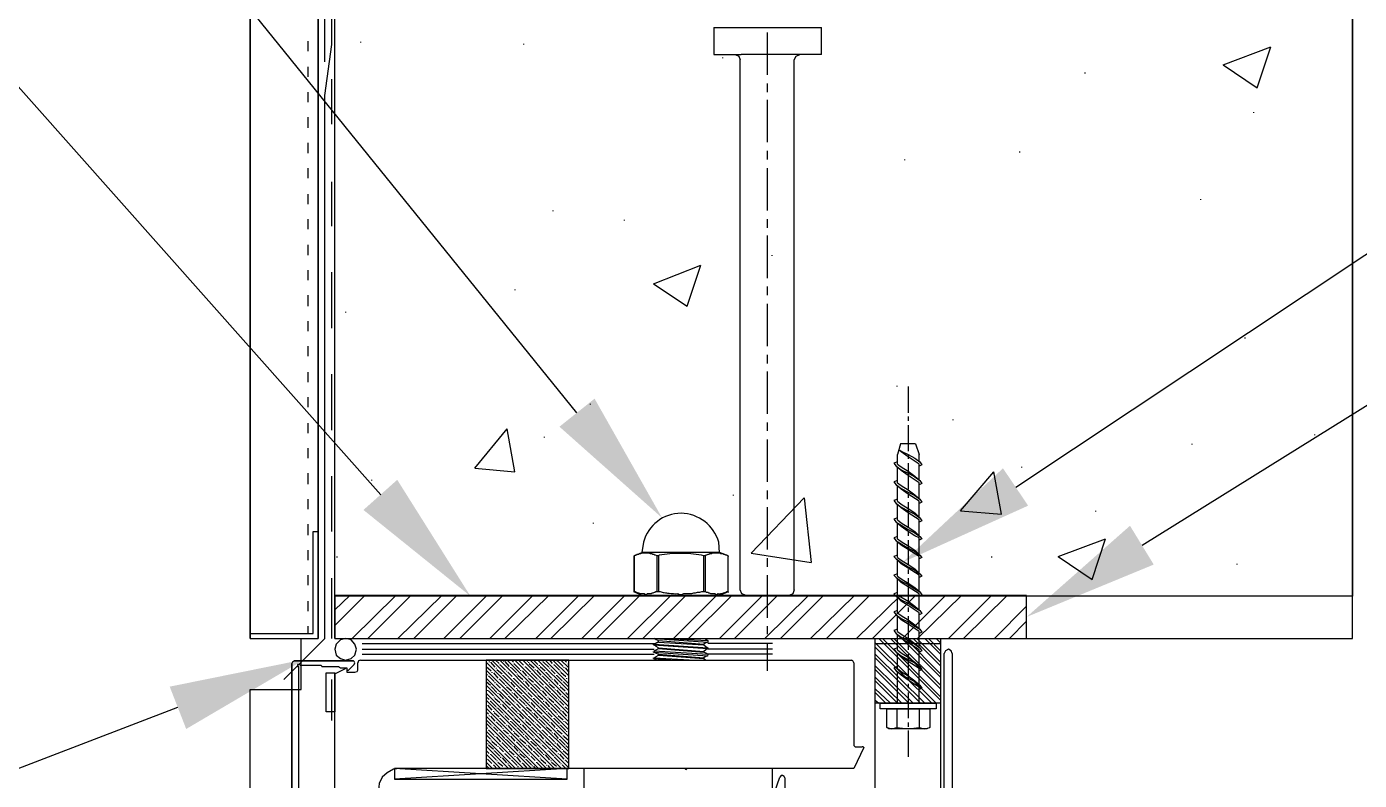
# Model space of a CAD drawing. Header units: millimetres. Extents: x 14345 to 64157, y -11631 to -3212.
# Drawn here: x 18292 to 20257, y -7531 to -6421 of the extents above; entities that cross this region are included whole.
import ezdxf

# ---------------------------------------------------------------- set-up
doc = ezdxf.new("R2010")
doc.units = ezdxf.units.MM
doc.header["$MEASUREMENT"] = 0
doc.layers.add('NewA-Zz_30_30-P_ExternalReferenceDrawing', color=7, linetype='Continuous')

msp = doc.modelspace()

# ---------------------------------------------------------------- hatches: boundary and pattern name
at = {"layer": 'NewA-Zz_30_30-P_ExternalReferenceDrawing', "linetype": 'Continuous', "lineweight": 13}
for points in [[(19129.8, -6968.9), (19078, -7010.2), (19229.3, -7144.6)], [(19769.1, -7126.6), (19732, -7071.5), (19583.9, -7210.2)], [(18838.8, -7088.5), (18789, -7132.9), (18946.7, -7259.9)], [(19954.3, -7213.4), (19919.3, -7156.2), (19766.9, -7290.6)], [(18503.3, -7393.3), (18527.6, -7455.7), (18702.3, -7353.1)]]:
    msp.add_hatch(color=7, dxfattribs=at).paths.add_polyline_path(points)

# ---------------------------------------------------------------- linework, layer by layer
at = {"layer": 'NewA-Zz_30_30-P_ExternalReferenceDrawing', "linetype": 'Continuous', "flags": 128}
for points in [[(20247.4, -3920.9), (20247.4, -7259.9), (18746.7, -7259.9), (18746.7, -3933.6)], [(20247.4, -7322.4), (20247.4, -3920.9)], [(18621.8, -3933.6), (18621.8, -5322.1), (18697, -5322.1), (18697, -5397.3), (18621.8, -5397.3), (18621.8, -7322.4), (18722.4, -7322.4), (18722.4, -3933.6), (18722.4, -7322.4)], [(18746.7, -7322.4), (18746.7, -3933.6)], [(19103.4, -6990), (17522.2, -5036.4), (16520.6, -5036.4)], [(18621.8, -7322.4), (18621.8, -5397.3)], [(18814.4, -7110.7), (17522.2, -5656.5), (15870.2, -5656.5)], [(19751.1, -7099.1), (21722.7, -5788.8), (21921.7, -5788.8)], [(19937.3, -7184.8), (21722.7, -6073.5), (21921.7, -6073.5)], [(18731.9, -6472.5), (18731.9, -6327.5), (18742.5, -6252.4)], [(18671.6, -7382.7), (18731.9, -7322.4), (18731.9, -6522.3), (18742.5, -6447.1), (18742.5, -6303.2)], [(19305.5, -6421.7), (19464.3, -6421.7)], [(19305.5, -6421.7), (19305.5, -6461.9), (19345.7, -6461.9)], [(19464.3, -6461.9), (19464.3, -6421.7)], [(18707.6, -6456.6), (18707.6, -6441.8)], [(18784.8, -6442.9), (18784.8, -6443.9)], [(19384.9, -6491.6), (19384.9, -6429.1)], [(19025.1, -6446.1), (19025.1, -6447.1)], [(19337.3, -6461.9), (19342.6, -6464.1), (19344.7, -6469.3)], [(19464.3, -6461.9), (19345.7, -6461.9)], [(19424, -6469.3), (19427.2, -6464.1), (19432.5, -6461.9)], [(20056.9, -6476.8), (20126.8, -6450.3)], [(20106.7, -6510.6), (20126.8, -6450.3)], [(18707.6, -6494.7), (18707.6, -6479.9)], [(19318.2, -6466.2), (19318.2, -6467.2)], [(19344.7, -7250.4), (19344.7, -6469.3)], [(19424, -7250.4), (19424, -6469.3)], [(20056.9, -6476.8), (20106.7, -6510.6)], [(18742.5, -6564.6), (18742.5, -6497.9)], [(19384.9, -6517), (19384.9, -6504.3)], [(19852.7, -6488.4), (19852.7, -6489.5)], [(18707.6, -6531.8), (18707.6, -6517)], [(19384.9, -6591.1), (19384.9, -6528.6)], [(18707.6, -6569.9), (18707.6, -6554)], [(20101.4, -6546.6), (20101.4, -6547.7)], [(18707.6, -6606.9), (18707.6, -6592.1)], [(19384.9, -6616.5), (19384.9, -6603.8)], [(19587, -6616.5), (19587, -6617.5)], [(19756.4, -6604.8), (19756.4, -6605.9)], [(18707.6, -6644), (18707.6, -6629.2)], [(19384.9, -6691.6), (19384.9, -6629.2)], [(18742.5, -6692.7), (18742.5, -6649.3)], [(18742.5, -6714.9), (18742.5, -6654.6)], [(18707.6, -6682.1), (18707.6, -6667.3)], [(20023.1, -6674.7), (20023.1, -6675.7)], [(19068.4, -6691.6), (19068.4, -6692.7)], [(18707.6, -6719.1), (18707.6, -6704.3)], [(19173.2, -6705.4), (19173.2, -6706.4)], [(19384.9, -6717), (19384.9, -6704.3)], [(19384.9, -6791.1), (19384.9, -6728.6)], [(18707.6, -6757.2), (18707.6, -6742.4)], [(19391.2, -6757.2), (19391.2, -6758.3)], [(18707.6, -6794.3), (18707.6, -6779.4)], [(19216.6, -6799.5), (19286.5, -6772)], [(19266.4, -6832.4), (19286.5, -6772)], [(18742.5, -6842.9), (18742.5, -6782.6)], [(18707.6, -6832.4), (18707.6, -6816.5)], [(18742.5, -6865.2), (18742.5, -6804.8)], [(19012.4, -6808), (19012.4, -6809.1)], [(19216.6, -6799.5), (19266.4, -6832.4)], [(19384.9, -6816.5), (19384.9, -6803.8)], [(19384.9, -6891.6), (19384.9, -6829.2)], [(18707.6, -6869.4), (18707.6, -6854.6)], [(18762.6, -6840.8), (18762.6, -6841.9)], [(18707.6, -6906.4), (18707.6, -6891.6)], [(20088.7, -6878.9), (20088.7, -6880)], [(19384.9, -6917), (19384.9, -6904.3)], [(18707.6, -6944.5), (18707.6, -6929.7)], [(18742.5, -6993.2), (18742.5, -6932.9)], [(19384.9, -6991.1), (19384.9, -6928.7)], [(18742.5, -7015.4), (18742.5, -6955.1)], [(19575.4, -6949.8), (19575.4, -6950.9)], [(19592.3, -6950.9), (19592.3, -6990)], [(18707.6, -6981.6), (18707.6, -6966.8)], [(19123.5, -6976.3), (19123.5, -6977.3)], [(19592.3, -6995.3), (19592.3, -7001.7)], [(18707.6, -7019.7), (18707.6, -7004.9)], [(18953.1, -7071.5), (19000.7, -7013.3)], [(19012.4, -7076.8), (19000.7, -7013.3)], [(19384.9, -7016.5), (19384.9, -7003.8)], [(19592.3, -7008), (19592.3, -7046.1)], [(19657.9, -6999.6), (19657.9, -7000.6)], [(19055.7, -7025), (19055.7, -7026)], [(19384.9, -7091.6), (19384.9, -7029.2)], [(20191.3, -7021.8), (20191.3, -7022.9)], [(18707.6, -7056.7), (18707.6, -7041.9)], [(19602.9, -7035.6), (19580.7, -7035.6), (19576.4, -7051.4)], [(19576.4, -7065.2), (19576.4, -7051.4)], [(19608.2, -7088.5), (19608.2, -7065.2), (19592.3, -7054.6), (19581.7, -7047.2), (19578.6, -7044)], [(19578.6, -7044), (19581.7, -7046.1), (19592.3, -7051.4), (19601.8, -7056.7), (19609.3, -7062), (19612.4, -7066.2), (19608.2, -7068.4)], [(19592.3, -7052.5), (19592.3, -7057.8)], [(19602.9, -7035.6), (19608.2, -7051.4)], [(19608.2, -7061), (19608.2, -7051.4)], [(20010.4, -7035.6), (20010.4, -7036.6)], [(18953.1, -7071.5), (19012.4, -7076.8)], [(19576.4, -7062), (19571.2, -7064.1), (19574.3, -7068.4), (19581.7, -7073.7), (19592.3, -7078.9), (19601.8, -7084.2), (19609.3, -7089.5), (19612.4, -7093.8), (19608.2, -7095.9)], [(19608.2, -7092.7), (19592.3, -7082.1), (19581.7, -7074.7), (19574.3, -7068.4)], [(19576.4, -7065.2), (19581.7, -7069.4), (19592.3, -7075.8), (19601.8, -7083.2), (19609.3, -7089.5)], [(19576.4, -7092.7), (19576.4, -7069.4)], [(19592.3, -7064.1), (19592.3, -7102.2)], [(19759.5, -7069.4), (19759.5, -7070.5)], [(18707.6, -7094.8), (18707.6, -7078.9)], [(18742.5, -7142.4), (18742.5, -7083.2)], [(18800.7, -7088.5), (18800.7, -7089.5)], [(19576.4, -7089.5), (19571.2, -7091.6), (19574.3, -7095.9), (19581.7, -7101.2), (19592.3, -7106.5), (19601.8, -7111.8), (19609.3, -7117), (19612.4, -7121.3), (19608.2, -7123.4)], [(19576.4, -7092.7), (19581.7, -7096.9), (19592.3, -7103.3), (19601.8, -7110.7), (19609.3, -7117)], [(19608.2, -7116), (19608.2, -7092.7)], [(19669.6, -7134), (19718.3, -7076.8)], [(19729.9, -7139.3), (19718.3, -7076.8)], [(18742.5, -7164.7), (18742.5, -7105.4)], [(19334.1, -7110.7), (19334.1, -7111.8)], [(19384.9, -7117), (19384.9, -7104.3)], [(19608.2, -7120.2), (19592.3, -7109.6), (19581.7, -7102.2), (19574.3, -7095.9)], [(19576.4, -7120.2), (19576.4, -7096.9)], [(19592.3, -7108.6), (19592.3, -7114.9)], [(18707.6, -7131.9), (18707.6, -7117)], [(19360.5, -7196.4), (19438.9, -7114.9), (19449.4, -7210.2)], [(19384.9, -7191.1), (19384.9, -7128.7)], [(19576.4, -7117), (19571.2, -7119.2), (19574.3, -7123.4), (19581.7, -7128.7), (19592.3, -7134), (19601.8, -7139.3), (19609.3, -7144.6), (19612.4, -7148.8), (19608.2, -7150.9)], [(19608.2, -7147.7), (19592.3, -7137.2), (19581.7, -7129.7), (19574.3, -7123.4)], [(19576.4, -7120.2), (19581.7, -7124.5), (19592.3, -7130.8), (19601.8, -7137.2), (19609.3, -7144.6)], [(19576.4, -7147.7), (19576.4, -7124.5)], [(19592.3, -7121.3), (19592.3, -7158.3)], [(19608.2, -7142.4), (19608.2, -7120.2)], [(19127.7, -7152), (19127.7, -7153)], [(19576.4, -7144.6), (19571.2, -7146.7), (19574.3, -7150.9), (19581.7, -7155.1), (19592.3, -7161.5), (19601.8, -7166.8), (19609.3, -7172.1), (19612.4, -7175.3), (19608.2, -7177.4)], [(19608.2, -7174.2), (19601.8, -7171), (19592.3, -7164.7), (19581.7, -7157.3), (19574.3, -7150.9)], [(19576.4, -7147.7), (19581.7, -7152), (19592.3, -7158.3), (19601.8, -7164.7), (19609.3, -7172.1)], [(19576.4, -7175.3), (19576.4, -7152)], [(19608.2, -7170), (19608.2, -7147.7)], [(19669.6, -7134), (19729.9, -7139.3)], [(19868.5, -7134), (19868.5, -7135)], [(18621.8, -7322.4), (18621.8, -7315), (18715, -7315), (18715, -7164.7), (18722.4, -7164.7)], [(18707.6, -7170), (18707.6, -7154.1)], [(19576.4, -7172.1), (19571.2, -7174.2), (19574.3, -7178.4), (19581.7, -7182.7), (19592.3, -7189), (19601.8, -7194.3), (19609.3, -7199.6), (19612.4, -7202.8), (19608.2, -7204.9)], [(19592.3, -7164.7), (19592.3, -7171)], [(18707.6, -7207), (18707.6, -7192.2)], [(19608.2, -7201.7), (19592.3, -7191.1), (19581.7, -7184.8), (19574.3, -7178.4)], [(19576.4, -7175.3), (19581.7, -7179.5), (19592.3, -7185.8), (19601.8, -7192.2), (19609.3, -7199.6)], [(19576.4, -7202.8), (19576.4, -7179.5)], [(19592.3, -7177.4), (19592.3, -7214.4)], [(19608.2, -7197.5), (19608.2, -7174.2)], [(19813.5, -7201.7), (19883.4, -7175.3)], [(19863.3, -7235.6), (19883.4, -7175.3)], [(18749.9, -7201.7), (18749.9, -7202.8)], [(19188, -7253.6), (19188, -7200.7), (19199.7, -7195.4)], [(19221.9, -7200.7), (19219.8, -7199.6), (19218.7, -7199.6), (19217.7, -7198.5), (19215.6, -7198.5), (19214.5, -7197.5), (19212.4, -7197.5), (19210.3, -7196.4), (19199.7, -7196.4), (19197.6, -7197.5), (19195.4, -7197.5), (19194.4, -7198.5), (19192.3, -7198.5), (19191.2, -7199.6), (19190.2, -7199.6), (19188, -7200.7)], [(19188, -7200.7), (19188, -7253.6)], [(19188, -7200.7), (19188, -7201.7)], [(19314, -7195.4), (19199.7, -7195.4)], [(19221.9, -7253.6), (19221.9, -7200.7)], [(19224, -7200.7), (19221.9, -7200.7)], [(19224, -7200.7), (19224, -7253.6)], [(19290.7, -7253.6), (19290.7, -7200.7)], [(19292.8, -7200.7), (19290.7, -7200.7)], [(19326.7, -7200.7), (19324.6, -7199.6), (19323.5, -7199.6), (19321.4, -7198.5), (19320.3, -7198.5), (19319.3, -7197.5), (19316.1, -7197.5), (19315, -7196.4), (19303.4, -7196.4), (19302.3, -7197.5), (19299.2, -7197.5), (19298.1, -7198.5), (19297, -7198.5), (19294.9, -7199.6), (19293.9, -7199.6), (19292.8, -7200.7)], [(19292.8, -7200.7), (19292.8, -7253.6)], [(19326.7, -7200.7), (19314, -7195.4)], [(19326.7, -7253.6), (19326.7, -7200.7)], [(19326.7, -7200.7), (19326.7, -7201.7)], [(19326.7, -7253.6), (19326.7, -7200.7)], [(19360.5, -7196.4), (19449.4, -7210.2)], [(19384.9, -7216.5), (19384.9, -7203.8)], [(19576.4, -7199.6), (19571.2, -7201.7), (19574.3, -7204.9), (19581.7, -7210.2), (19592.3, -7216.5), (19601.8, -7221.8), (19609.3, -7227.1), (19612.4, -7230.3), (19608.2, -7232.4)], [(19608.2, -7229.2), (19592.3, -7218.6), (19581.7, -7212.3), (19574.3, -7204.9)], [(19576.4, -7202.8), (19581.7, -7207), (19592.3, -7213.4), (19601.8, -7219.7), (19609.3, -7227.1)], [(19576.4, -7230.3), (19576.4, -7207)], [(19608.2, -7225), (19608.2, -7201.7)], [(19715.1, -7201.7), (19715.1, -7202.8)], [(19813.5, -7201.7), (19863.3, -7235.6)], [(18707.6, -7244), (18707.6, -7229.2)], [(19384.9, -7291.7), (19384.9, -7229.2)], [(19576.4, -7227.1), (19571.2, -7229.2), (19574.3, -7232.4), (19581.7, -7237.7), (19592.3, -7243), (19601.8, -7249.3), (19609.3, -7253.6), (19612.4, -7257.8), (19608.2, -7259.9)], [(19576.4, -7230.3), (19581.7, -7234.5), (19592.3, -7240.9), (19601.8, -7247.2), (19609.3, -7253.6)], [(19592.3, -7220.8), (19592.3, -7227.1)], [(19608.2, -7252.5), (19608.2, -7229.2)], [(20077, -7212.3), (20077, -7213.4)], [(18742.5, -7292.7), (18742.5, -7233.5)], [(19353.1, -7258.9), (19346.8, -7256.7), (19344.7, -7250.4)], [(19424, -7250.4), (19421.9, -7256.7), (19416.6, -7258.9)], [(19608.2, -7256.7), (19592.3, -7246.2), (19581.7, -7239.8), (19574.3, -7232.4)], [(19576.4, -7257.8), (19576.4, -7234.5)], [(19592.3, -7233.5), (19592.3, -7270.5)], [(18707.6, -7282.1), (18707.6, -7267.3)], [(18742.5, -7322.4), (18742.5, -7254.6)], [(18768.9, -7258.9), (18746.7, -7280)], [(18791.2, -7258.9), (18746.7, -7303.3)], [(18836.7, -7258.9), (18772.1, -7322.4)], [(18858.9, -7258.9), (18795.4, -7322.4)], [(18904.4, -7258.9), (18839.8, -7322.4)], [(18926.6, -7258.9), (18863.1, -7322.4)], [(18971.1, -7258.9), (18907.6, -7322.4)], [(18994.4, -7258.9), (18930.9, -7322.4)], [(19038.8, -7258.9), (18975.3, -7322.4)], [(19062.1, -7258.9), (18997.5, -7322.4)], [(19106.5, -7258.9), (19043, -7322.4)], [(19129.8, -7258.9), (19065.3, -7322.4)], [(19174.3, -7258.9), (19110.8, -7322.4)], [(19196.5, -7258.9), (19133, -7322.4)], [(19242, -7258.9), (19178.5, -7322.4)], [(19188, -7253.6), (19188, -7254.6)], [(19221.9, -7253.6), (19219.8, -7253.6), (19218.7, -7254.6), (19217.7, -7254.6), (19215.6, -7255.7), (19214.5, -7255.7), (19213.4, -7256.7), (19207.1, -7256.7), (19206, -7257.8), (19205, -7257.8), (19202.9, -7256.7), (19196.5, -7256.7), (19195.4, -7255.7), (19194.4, -7255.7), (19192.3, -7254.6), (19191.2, -7254.6), (19190.2, -7253.6), (19188, -7253.6)], [(19199.7, -7258.9), (19188, -7253.6)], [(19314, -7258.9), (19199.7, -7258.9)], [(19264.2, -7258.9), (19200.7, -7322.4)], [(19224, -7253.6), (19221.9, -7253.6)], [(19309.7, -7258.9), (19246.2, -7322.4)], [(19332, -7258.9), (19268.5, -7322.4)], [(19292.8, -7253.6), (19290.7, -7253.6)], [(19326.7, -7253.6), (19314, -7258.9)], [(19377.5, -7258.9), (19314, -7322.4)], [(19326.7, -7253.6), (19326.7, -7254.6)], [(19399.7, -7258.9), (19336.2, -7322.4)], [(19416.6, -7258.9), (19353.1, -7258.9)], [(19445.2, -7258.9), (19380.7, -7322.4)], [(19467.4, -7258.9), (19403.9, -7322.4)], [(19512.9, -7258.9), (19448.4, -7322.4)], [(19535.2, -7258.9), (19471.7, -7322.4)], [(19580.7, -7258.9), (19516.1, -7322.4)], [(19602.9, -7258.9), (19539.4, -7322.4)], [(19576.4, -7254.6), (19571.2, -7256.7), (19574.3, -7259.9), (19581.7, -7265.2), (19592.3, -7270.5), (19601.8, -7276.9), (19609.3, -7281.1), (19612.4, -7285.3), (19608.2, -7287.4)], [(19608.2, -7284.3), (19592.3, -7273.7), (19581.7, -7267.3), (19574.3, -7259.9)], [(19576.4, -7257.8), (19592.3, -7267.3), (19601.8, -7274.7), (19609.3, -7281.1)], [(19576.4, -7284.3), (19576.4, -7262)], [(19647.4, -7258.9), (19583.9, -7322.4)], [(19670.6, -7258.9), (19606.1, -7322.4)], [(19608.2, -7280), (19608.2, -7256.7)], [(19715.1, -7258.9), (19651.6, -7322.4)], [(19738.4, -7258.9), (19673.8, -7322.4)], [(19576.4, -7281.1), (19571.2, -7283.2), (19574.3, -7287.4), (19581.7, -7292.7), (19592.3, -7298), (19601.8, -7304.4), (19609.3, -7308.6), (19612.4, -7312.8), (19608.2, -7315)], [(19608.2, -7311.8), (19592.3, -7301.2), (19581.7, -7294.8), (19574.3, -7287.4)], [(19576.4, -7284.3), (19581.7, -7288.5), (19592.3, -7294.8), (19601.8, -7302.3), (19609.3, -7308.6)], [(19576.4, -7311.8), (19576.4, -7289.6)], [(19592.3, -7276.9), (19592.3, -7283.2)], [(19592.3, -7289.6), (19592.3, -7326.6)], [(19608.2, -7307.5), (19608.2, -7284.3)], [(19766.9, -7274.7), (19719.3, -7322.4)], [(18707.6, -7315), (18707.6, -7304.4)], [(19384.9, -7316), (19384.9, -7304.4)], [(19576.4, -7308.6), (19571.2, -7310.7), (19574.3, -7315), (19581.7, -7320.2), (19592.3, -7325.5), (19601.8, -7330.8), (19609.3, -7336.1), (19612.4, -7340.4), (19608.2, -7342.5)], [(19766.9, -7297), (19741.5, -7322.4)], [(18621.8, -7322.4), (18722.4, -7322.4)], [(18697, -7397.5), (18697, -7322.4)], [(18746.7, -7322.4), (20247.4, -7322.4)], [(18786.9, -7329.8), (19217.7, -7329.8)], [(19224, -7325.5), (19220.8, -7324.5), (19217.7, -7322.4)], [(19217.7, -7322.4), (19291.8, -7322.4)], [(19217.7, -7330.8), (19218.7, -7329.8), (19219.8, -7329.8), (19220.8, -7328.7), (19221.9, -7328.7), (19221.9, -7327.7), (19223, -7327.7), (19224, -7326.6)], [(19218.7, -7322.4), (19297, -7327.7)], [(19224, -7327.7), (19224, -7325.5)], [(19224, -7325.5), (19290.7, -7330.8)], [(19224, -7327.7), (19290.7, -7331.9)], [(19235.7, -7322.4), (19297, -7325.5)], [(19297, -7327.7), (19293.9, -7328.7), (19290.7, -7330.8)], [(19291.8, -7322.4), (19293.9, -7323.4), (19297, -7325.5)], [(19297, -7325.5), (19297, -7327.7)], [(19392.3, -7329.8), (19297, -7329.8)], [(19384.9, -7370), (19384.9, -7328.7)], [(19543.6, -7328.7), (19633.6, -7417.6)], [(19543.6, -7603.9), (19543.6, -7329.8), (19639.9, -7329.8), (19639.9, -7603.9)], [(19548.9, -7322.4), (19639.9, -7413.4)], [(19554.2, -7322.4), (19639.9, -7408.1)], [(19565.9, -7322.4), (19639.9, -7396.4)], [(19571.2, -7322.4), (19639.9, -7391.2)], [(19608.2, -7339.3), (19592.3, -7328.7), (19581.7, -7322.4), (19574.3, -7315)], [(19576.4, -7311.8), (19581.7, -7316), (19592.3, -7322.4), (19601.8, -7329.8), (19609.3, -7336.1)], [(19576.4, -7339.3), (19576.4, -7317.1)], [(19582.8, -7322.4), (19639.9, -7379.5)], [(19588.1, -7322.4), (19639.9, -7374.2)], [(19599.7, -7322.4), (19639.9, -7362.6)], [(19605, -7322.4), (19639.9, -7357.3)], [(19608.2, -7335.1), (19608.2, -7311.8)], [(19616.7, -7322.4), (19639.9, -7345.6)], [(19622, -7322.4), (19639.9, -7340.4)], [(19633.6, -7322.4), (19639.9, -7328.7)], [(19638.9, -7322.4), (19639.9, -7323.4)], [(18786.9, -7338.2), (19217.7, -7338.2)], [(18786.9, -7345.6), (19217.7, -7345.6)], [(19216.6, -7331.9), (19216.6, -7330.8)], [(19216.6, -7331.9), (19297, -7337.2)], [(19216.6, -7342.5), (19216.6, -7341.4)], [(19216.6, -7342.5), (19297, -7347.8)], [(19217.7, -7330.8), (19297, -7336.1)], [(19224, -7336.1), (19220.8, -7334), (19217.7, -7331.9)], [(19217.7, -7340.4), (19220.8, -7339.3), (19224, -7337.2)], [(19217.7, -7340.4), (19297, -7345.6)], [(19224, -7345.6), (19220.8, -7344.6), (19217.7, -7342.5)], [(19217.7, -7350.9), (19220.8, -7348.8), (19224, -7346.7)], [(19224, -7337.2), (19224, -7336.1)], [(19224, -7336.1), (19290.7, -7341.4)], [(19224, -7337.2), (19290.7, -7342.5)], [(19224, -7346.7), (19224, -7345.6)], [(19224, -7345.6), (19290.7, -7350.9)], [(19224, -7346.7), (19290.7, -7352)], [(19290.7, -7330.8), (19290.7, -7331.9)], [(19290.7, -7331.9), (19293.9, -7334), (19297, -7336.1)], [(19297, -7337.2), (19293.9, -7339.3), (19290.7, -7341.4)], [(19290.7, -7341.4), (19290.7, -7342.5)], [(19290.7, -7342.5), (19293.9, -7343.5), (19297, -7345.6)], [(19297, -7347.8), (19293.9, -7348.8), (19290.7, -7350.9)], [(19297, -7336.1), (19297, -7337.2)], [(19392.3, -7338.2), (19297, -7338.2)], [(19392.3, -7345.6), (19297, -7345.6)], [(19297, -7345.6), (19297, -7346.7)], [(19410.3, -7527.7), (19410.3, -7603.9), (19642.1, -7603.9), (19644.2, -7602.8), (19645.2, -7599.6), (19645.2, -7344.6)], [(19543.6, -7335.1), (19627.2, -7417.6)], [(19543.6, -7345.6), (19616.7, -7417.6)], [(19576.4, -7336.1), (19571.2, -7338.2), (19574.3, -7342.5), (19581.7, -7347.8), (19592.3, -7353.1), (19601.8, -7358.3), (19609.3, -7363.6), (19612.4, -7367.9), (19608.2, -7370)], [(19608.2, -7366.8), (19592.3, -7356.2), (19581.7, -7348.8), (19574.3, -7342.5)], [(19576.4, -7339.3), (19581.7, -7343.5), (19592.3, -7349.9), (19601.8, -7357.3), (19609.3, -7363.6)], [(19576.4, -7366.8), (19576.4, -7343.5)], [(19592.3, -7332.9), (19592.3, -7339.3)], [(19592.3, -7345.6), (19592.3, -7383.7)], [(19608.2, -7362.6), (19608.2, -7339.3)], [(19656.9, -7344.6), (19655.8, -7340.4), (19651.6, -7338.2), (19647.4, -7340.4), (19645.2, -7344.6)], [(19656.9, -7344.6), (19655.8, -7340.4), (19651.6, -7338.2), (19647.4, -7340.4), (19645.2, -7344.6)], [(19656.9, -7344.6), (19656.9, -7762.6)], [(19656.9, -7344.6), (19656.9, -7762.6)], [(18695.9, -7361.5), (18726.6, -7361.5), (18727.7, -7363.6), (18752, -7363.6), (18755.2, -7365.8), (18764.7, -7365.8), (18764.7, -7368.9), (18766.8, -7368.9), (18775.3, -7360.5), (18776.3, -7358.3), (18775.3, -7356.2), (18774.2, -7355.2), (18687.4, -7355.2), (18684.3, -7357.3), (18683.2, -7359.4), (18683.2, -7774.3), (18684.3, -7777.4), (18687.4, -7778.5), (18806, -7778.5), (18808.1, -7777.4), (18810.2, -7775.3), (18808.1, -7772.2), (18806, -7771.1)], [(18687.4, -7355.2), (18684.3, -7357.3), (18683.2, -7359.4)], [(18683.2, -7774.3), (18683.2, -7359.4)], [(18683.2, -11313.3), (18683.2, -7359.4)], [(18687.4, -7355.2), (18774.2, -7355.2)], [(18695.9, -7361.5), (18694.9, -7360.5), (18691.7, -7360.5), (18691.7, -7363.6), (18693.8, -7363.6)], [(18785.9, -7769), (18693.8, -7769), (18693.8, -7567.9), (18692.7, -7566.8), (18693.8, -7564.7), (18693.8, -7363.6)], [(18785.9, -7769), (18783.8, -7769), (18780.6, -7767.9), (18748.8, -7735.1), (18746.7, -7733), (18746.7, -7374.2), (18762.6, -7366.8)], [(18764.7, -7366.8), (18763.6, -7365.8), (18762.6, -7366.8)], [(18764.7, -7366.8), (18764.7, -7372.1), (18776.3, -7372.1), (18779.5, -7371), (18780.6, -7368.9), (18780.6, -7358.3)], [(18776.3, -7358.3), (18775.3, -7356.2), (18774.2, -7355.2)], [(18784.8, -7354.1), (18781.6, -7355.2), (18780.6, -7358.3)], [(18784.8, -7354.1), (19508.7, -7354.1)], [(18970, -7357.3), (19091.7, -7479)], [(18970, -7363.6), (18977.4, -7370)], [(18970, -7368.9), (19091.7, -7489.6)], [(18973.2, -7354.1), (18973.2, -7355.2)], [(18974.3, -7356.2), (18974.3, -7357.3)], [(18976.4, -7357.3), (18982.7, -7364.7)], [(18978.5, -7354.1), (19091.7, -7467.4)], [(18983.8, -7354.1), (18989.1, -7359.4)], [(18984.8, -7365.8), (18984.8, -7366.8)], [(18985.9, -7367.9), (18993.3, -7374.2)], [(18990.1, -7354.1), (19091.7, -7456.8)], [(18990.1, -7360.5), (18990.1, -7361.5)], [(18991.2, -7361.5), (18998.6, -7368.9)], [(18995.4, -7355.2), (18995.4, -7356.2)], [(18997.5, -7356.2), (19003.9, -7363.6)], [(19000.7, -7354.1), (19091.7, -7445.1)], [(19006, -7364.7), (19006, -7365.8)], [(19007.1, -7354.1), (19010.2, -7357.3)], [(19007.1, -7365.8), (19014.5, -7373.2)], [(19011.3, -7359.4), (19011.3, -7360.5)], [(19012.4, -7354.1), (19091.7, -7433.5)], [(19012.4, -7360.5), (19019.8, -7367.9)], [(19018.7, -7355.2), (19025.1, -7361.5)], [(19020.8, -7368.9), (19020.8, -7370)], [(19024, -7354.1), (19091.7, -7422.9)], [(19027.2, -7363.6), (19027.2, -7364.7)], [(19028.2, -7364.7), (19035.6, -7372.1)], [(19029.3, -7354.1), (19031.4, -7356.2)], [(19032.5, -7357.3), (19032.5, -7358.3)], [(19033.5, -7359.4), (19040.9, -7365.8)], [(19034.6, -7354.1), (19091.7, -7411.3)], [(19039.9, -7354.1), (19046.2, -7360.5)], [(19042, -7367.9), (19042, -7368.9)], [(19044.1, -7368.9), (19050.5, -7376.3)], [(19046.2, -7354.1), (19091.7, -7399.6)], [(19048.3, -7361.5), (19048.3, -7362.6)], [(19049.4, -7363.6), (19056.8, -7370)], [(19051.5, -7354.1), (19052.6, -7355.2)], [(19053.6, -7356.2), (19053.6, -7357.3)], [(19054.7, -7357.3), (19062.1, -7364.7)], [(19056.8, -7354.1), (19091.7, -7389)], [(19063.2, -7354.1), (19067.4, -7359.4)], [(19063.2, -7365.8), (19063.2, -7366.8)], [(19065.3, -7367.9), (19071.6, -7374.2)], [(19068.4, -7354.1), (19091.7, -7377.4)], [(19069.5, -7360.5), (19069.5, -7361.5)], [(19070.6, -7361.5), (19078, -7368.9)], [(19074.8, -7355.2), (19074.8, -7356.2)], [(19075.9, -7356.2), (19083.3, -7363.6)], [(19080.1, -7354.1), (19091.7, -7365.8)], [(19084.3, -7364.7), (19084.3, -7365.8)], [(19085.4, -7354.1), (19088.6, -7357.3)], [(19086.4, -7365.8), (19091.7, -7372.1)], [(19090.7, -7354.1), (19091.7, -7355.2)], [(19090.7, -7359.4), (19090.7, -7360.5)], [(19216.6, -7352), (19216.6, -7350.9)], [(19216.6, -7352), (19248.4, -7354.1)], [(19217.7, -7350.9), (19278, -7354.1)], [(19220.8, -7354.1), (19217.7, -7352)], [(19220.8, -7354.1), (19294.9, -7354.1)], [(19290.7, -7350.9), (19290.7, -7352)], [(19290.7, -7352), (19293.9, -7354.1), (19294.9, -7354.1)], [(19511.9, -7358.3), (19510.8, -7355.2), (19508.7, -7354.1)], [(19511.9, -7358.3), (19511.9, -7480.1), (19512.9, -7481.1), (19514, -7482.2), (19524.6, -7482.2)], [(19543.6, -7350.9), (19610.3, -7417.6)], [(19543.6, -7362.6), (19599.7, -7417.6)], [(19543.6, -7367.9), (19593.4, -7417.6)], [(19576.4, -7363.6), (19571.2, -7365.8), (19574.3, -7370), (19581.7, -7375.3), (19592.3, -7380.6), (19601.8, -7385.9), (19609.3, -7391.2), (19612.4, -7395.4), (19608.2, -7397.5)], [(19576.4, -7366.8), (19581.7, -7371), (19592.3, -7377.4), (19601.8, -7384.8), (19609.3, -7391.2)], [(19608.2, -7390.1), (19608.2, -7366.8)], [(18742.5, -7443), (18742.5, -7382.7)], [(18970, -7374.2), (18972.1, -7376.3)], [(18970, -7380.6), (19091.7, -7501.2)], [(18970, -7385.9), (18976.4, -7391.2)], [(18973.2, -7377.4), (18973.2, -7378.5)], [(18974.3, -7378.5), (18981.7, -7385.9)], [(18978.5, -7372.1), (18978.5, -7373.2)], [(18980.6, -7373.2), (18987, -7380.6)], [(18982.7, -7386.9), (18982.7, -7388)], [(18989.1, -7381.6), (18989.1, -7382.7)], [(18990.1, -7382.7), (18997.5, -7390.1)], [(18994.4, -7376.3), (18994.4, -7377.4)], [(18995.4, -7377.4), (19002.8, -7384.8)], [(18999.7, -7370), (18999.7, -7371)], [(19001.8, -7372.1), (19008.1, -7378.5)], [(19003.9, -7385.9), (19003.9, -7386.9)], [(19006, -7386.9), (19012.4, -7394.3)], [(19010.2, -7380.6), (19010.2, -7381.6)], [(19011.3, -7381.6), (19018.7, -7389)], [(19015.5, -7374.2), (19015.5, -7375.3)], [(19016.6, -7376.3), (19024, -7382.7)], [(19022.9, -7370), (19029.3, -7377.4)], [(19025.1, -7384.8), (19025.1, -7385.9)], [(19027.2, -7385.9), (19033.5, -7393.3)], [(19031.4, -7378.5), (19031.4, -7379.5)], [(19032.5, -7380.6), (19039.9, -7386.9)], [(19036.7, -7373.2), (19036.7, -7374.2)], [(19037.8, -7374.2), (19045.2, -7381.6)], [(19046.2, -7382.7), (19046.2, -7383.7)], [(19048.3, -7384.8), (19054.7, -7391.2)], [(19052.6, -7377.4), (19052.6, -7378.5)], [(19053.6, -7378.5), (19061, -7385.9)], [(19057.9, -7372.1), (19057.9, -7373.2)], [(19058.9, -7373.2), (19066.3, -7380.6)], [(19062.1, -7386.9), (19062.1, -7388)], [(19067.4, -7381.6), (19067.4, -7382.7)], [(19069.5, -7382.7), (19075.9, -7390.1)], [(19073.7, -7376.3), (19073.7, -7377.4)], [(19074.8, -7377.4), (19082.2, -7384.8)], [(19079, -7370), (19079, -7371)], [(19080.1, -7372.1), (19087.5, -7378.5)], [(19083.3, -7385.9), (19083.3, -7386.9)], [(19084.3, -7386.9), (19091.7, -7394.3)], [(19088.6, -7380.6), (19088.6, -7381.6)], [(19090.7, -7381.6), (19091.7, -7382.7)], [(19543.6, -7379.5), (19582.8, -7417.6)], [(19543.6, -7384.8), (19576.4, -7417.6)], [(19608.2, -7394.3), (19601.8, -7390.1), (19592.3, -7383.7), (19581.7, -7376.3), (19574.3, -7370)], [(19576.4, -7417.6), (19576.4, -7371)], [(18621.8, -7397.5), (18697, -7397.5)], [(18621.8, -9072.8), (18621.8, -7397.5)], [(18970, -7391.2), (19091.7, -7512.9)], [(18970, -7397.5), (18970, -7398.6)], [(18970, -7402.8), (19081.1, -7513.9)], [(18970, -7408.1), (18974.3, -7412.3)], [(18972.1, -7398.6), (18972.1, -7399.6)], [(18973.2, -7399.6), (18980.6, -7407)], [(18977.4, -7393.3), (18977.4, -7394.3)], [(18978.5, -7394.3), (18985.9, -7401.7)], [(18981.7, -7408.1), (18981.7, -7409.1)], [(18984.8, -7389), (18991.2, -7395.4)], [(18987, -7402.8), (18987, -7403.9)], [(18989.1, -7403.9), (18995.4, -7411.3)], [(18993.3, -7397.5), (18993.3, -7398.6)], [(18994.4, -7398.6), (19001.8, -7406)], [(18998.6, -7391.2), (18998.6, -7392.2)], [(18999.7, -7393.3), (19007.1, -7399.6)], [(19002.8, -7407), (19002.8, -7408.1)], [(19003.9, -7408.1), (19011.3, -7415.5)], [(19008.1, -7401.7), (19008.1, -7402.8)], [(19010.2, -7402.8), (19016.6, -7410.2)], [(19014.5, -7395.4), (19014.5, -7396.4)], [(19015.5, -7397.5), (19022.9, -7403.9)], [(19019.8, -7390.1), (19019.8, -7391.2)], [(19020.8, -7391.2), (19028.2, -7398.6)], [(19024, -7406), (19024, -7407)], [(19025.1, -7407), (19032.5, -7414.4)], [(19029.3, -7399.6), (19029.3, -7400.7)], [(19031.4, -7401.7), (19037.8, -7408.1)], [(19035.6, -7394.3), (19035.6, -7395.4)], [(19036.7, -7395.4), (19044.1, -7402.8)], [(19040.9, -7389), (19040.9, -7390.1)], [(19042, -7390.1), (19049.4, -7397.5)], [(19045.2, -7403.9), (19045.2, -7404.9)], [(19046.2, -7406), (19053.6, -7412.3)], [(19050.5, -7398.6), (19050.5, -7399.6)], [(19052.6, -7399.6), (19058.9, -7407)], [(19056.8, -7393.3), (19056.8, -7394.3)], [(19057.9, -7394.3), (19065.3, -7401.7)], [(19061, -7408.1), (19061, -7409.1)], [(19063.2, -7389), (19070.6, -7395.4)], [(19066.3, -7402.8), (19066.3, -7403.9)], [(19067.4, -7403.9), (19074.8, -7411.3)], [(19071.6, -7397.5), (19071.6, -7398.6)], [(19073.7, -7398.6), (19080.1, -7406)], [(19078, -7391.2), (19078, -7392.2)], [(19079, -7393.3), (19086.4, -7399.6)], [(19082.2, -7407), (19082.2, -7408.1)], [(19083.3, -7408.1), (19090.7, -7415.5)], [(19087.5, -7401.7), (19087.5, -7402.8)], [(19088.6, -7402.8), (19091.7, -7406)], [(19543.6, -7396.4), (19565.9, -7417.6)], [(19543.6, -7401.7), (19559.5, -7417.6)], [(19592.3, -7389), (19592.3, -7395.4)], [(19592.3, -7401.7), (19592.3, -7439.8)], [(19608.2, -7417.6), (19608.2, -7394.3)], [(18514.9, -7424), (17522.2, -7805), (16988.7, -7805)], [(18970, -7413.4), (19070.6, -7513.9)], [(18970, -7419.7), (18970, -7420.8)], [(18970, -7425), (19058.9, -7513.9)], [(18972.1, -7420.8), (18978.5, -7428.2)], [(18976.4, -7414.4), (18976.4, -7415.5)], [(18977.4, -7415.5), (18984.8, -7422.9)], [(18982.7, -7410.2), (18990.1, -7416.6)], [(18985.9, -7424), (18985.9, -7425)], [(18987, -7425), (18994.4, -7432.4)], [(18991.2, -7418.7), (18991.2, -7419.7)], [(18993.3, -7419.7), (18999.7, -7427.1)], [(18997.5, -7412.3), (18997.5, -7413.4)], [(18998.6, -7414.4), (19006, -7420.8)], [(19001.8, -7428.2), (19001.8, -7429.3)], [(19007.1, -7422.9), (19007.1, -7424)], [(19008.1, -7424), (19015.5, -7431.4)], [(19012.4, -7416.6), (19012.4, -7417.6)], [(19014.5, -7418.7), (19020.8, -7425)], [(19018.7, -7411.3), (19018.7, -7412.3)], [(19019.8, -7412.3), (19027.2, -7419.7)], [(19022.9, -7427.1), (19022.9, -7428.2)], [(19024, -7428.2), (19031.4, -7435.6)], [(19028.2, -7420.8), (19028.2, -7421.8)], [(19029.3, -7422.9), (19036.7, -7429.3)], [(19033.5, -7415.5), (19033.5, -7416.6)], [(19035.6, -7416.6), (19042, -7424)], [(19039.9, -7410.2), (19039.9, -7411.3)], [(19040.9, -7411.3), (19048.3, -7418.7)], [(19044.1, -7425), (19044.1, -7426.1)], [(19045.2, -7427.1), (19052.6, -7433.5)], [(19049.4, -7419.7), (19049.4, -7420.8)], [(19050.5, -7420.8), (19057.9, -7428.2)], [(19054.7, -7414.4), (19054.7, -7415.5)], [(19056.8, -7415.5), (19063.2, -7422.9)], [(19062.1, -7410.2), (19069.5, -7416.6)], [(19065.3, -7424), (19065.3, -7425)], [(19066.3, -7425), (19073.7, -7432.4)], [(19070.6, -7418.7), (19070.6, -7419.7)], [(19071.6, -7419.7), (19079, -7427.1)], [(19075.9, -7412.3), (19075.9, -7413.4)], [(19078, -7414.4), (19084.3, -7420.8)], [(19080.1, -7428.2), (19080.1, -7429.3)], [(19086.4, -7422.9), (19086.4, -7424)], [(19087.5, -7424), (19091.7, -7428.2)], [(19543.6, -7413.4), (19548.9, -7417.6)], [(19560.6, -7453.6), (19560.6, -7426.1), (19624.1, -7426.1)], [(19575.4, -7426.1), (19575.4, -7453.6)], [(19608.2, -7426.1), (19608.2, -7453.6)], [(19624.1, -7426.1), (19624.1, -7453.6)], [(18970, -7430.3), (18973.2, -7433.5)], [(18970, -7436.7), (19047.3, -7513.9)], [(18970, -7442), (18977.4, -7449.4)], [(18970, -7447.2), (19036.7, -7513.9)], [(18974.3, -7435.6), (18974.3, -7436.7)], [(18976.4, -7436.7), (18982.7, -7444.1)], [(18980.6, -7429.3), (18980.6, -7430.3)], [(18981.7, -7431.4), (18989.1, -7437.7)], [(18984.8, -7445.1), (18984.8, -7446.2)], [(18985.9, -7446.2), (18993.3, -7453.6)], [(18990.1, -7439.8), (18990.1, -7440.9)], [(18991.2, -7440.9), (18998.6, -7448.3)], [(18995.4, -7433.5), (18995.4, -7434.5)], [(18997.5, -7435.6), (19003.9, -7442)], [(19002.8, -7429.3), (19010.2, -7436.7)], [(19006, -7444.1), (19006, -7445.1)], [(19007.1, -7445.1), (19014.5, -7452.5)], [(19011.3, -7437.7), (19011.3, -7438.8)], [(19012.4, -7439.8), (19019.8, -7446.2)], [(19016.6, -7432.4), (19016.6, -7433.5)], [(19018.7, -7433.5), (19025.1, -7440.9)], [(19027.2, -7442), (19027.2, -7443)], [(19028.2, -7444.1), (19035.6, -7450.4)], [(19032.5, -7436.7), (19032.5, -7437.7)], [(19033.5, -7437.7), (19040.9, -7445.1)], [(19037.8, -7431.4), (19037.8, -7432.4)], [(19039.9, -7432.4), (19046.2, -7439.8)], [(19042, -7446.2), (19042, -7447.2)], [(19048.3, -7440.9), (19048.3, -7442)], [(19049.4, -7442), (19056.8, -7449.4)], [(19053.6, -7435.6), (19053.6, -7436.7)], [(19054.7, -7436.7), (19062.1, -7444.1)], [(19058.9, -7429.3), (19058.9, -7430.3)], [(19061, -7431.4), (19067.4, -7437.7)], [(19063.2, -7445.1), (19063.2, -7446.2)], [(19065.3, -7446.2), (19071.6, -7453.6)], [(19069.5, -7439.8), (19069.5, -7440.9)], [(19070.6, -7440.9), (19078, -7448.3)], [(19074.8, -7433.5), (19074.8, -7434.5)], [(19075.9, -7435.6), (19083.3, -7442)], [(19082.2, -7429.3), (19088.6, -7436.7)], [(19084.3, -7444.1), (19084.3, -7445.1)], [(19086.4, -7445.1), (19091.7, -7450.4)], [(19090.7, -7437.7), (19090.7, -7438.8)], [(19592.3, -7446.2), (19592.3, -7452.5)], [(18970, -7453.6), (18972.1, -7454.7)], [(18970, -7458.9), (19025.1, -7513.9)], [(18970, -7464.2), (18976.4, -7470.5)], [(18973.2, -7456.8), (18973.2, -7457.8)], [(18974.3, -7457.8), (18981.7, -7465.2)], [(18978.5, -7450.4), (18978.5, -7451.5)], [(18980.6, -7452.5), (18987, -7458.9)], [(18982.7, -7466.3), (18982.7, -7467.4)], [(18984.8, -7467.4), (18991.2, -7474.8)], [(18989.1, -7461), (18989.1, -7462.1)], [(18990.1, -7462.1), (18997.5, -7469.5)], [(18994.4, -7454.7), (18994.4, -7455.7)], [(18995.4, -7456.8), (19002.8, -7463.1)], [(18999.7, -7449.4), (18999.7, -7450.4)], [(19001.8, -7450.4), (19008.1, -7457.8)], [(19003.9, -7465.2), (19003.9, -7466.3)], [(19006, -7466.3), (19012.4, -7473.7)], [(19010.2, -7458.9), (19010.2, -7459.9)], [(19011.3, -7461), (19018.7, -7467.4)], [(19015.5, -7453.6), (19015.5, -7454.7)], [(19016.6, -7454.7), (19024, -7462.1)], [(19020.8, -7448.3), (19020.8, -7449.4)], [(19022.9, -7449.4), (19029.3, -7456.8)], [(19025.1, -7463.1), (19025.1, -7464.2)], [(19027.2, -7465.2), (19033.5, -7471.6)], [(19031.4, -7457.8), (19031.4, -7458.9)], [(19032.5, -7458.9), (19039.9, -7466.3)], [(19036.7, -7452.5), (19036.7, -7453.6)], [(19037.8, -7453.6), (19045.2, -7461)], [(19040.9, -7467.4), (19040.9, -7468.4)], [(19044.1, -7448.3), (19050.5, -7454.7)], [(19046.2, -7462.1), (19046.2, -7463.1)], [(19048.3, -7463.1), (19054.7, -7470.5)], [(19052.6, -7456.8), (19052.6, -7457.8)], [(19053.6, -7457.8), (19061, -7465.2)], [(19057.9, -7450.4), (19057.9, -7451.5)], [(19058.9, -7452.5), (19066.3, -7458.9)], [(19062.1, -7466.3), (19062.1, -7467.4)], [(19063.2, -7467.4), (19070.6, -7474.8)], [(19067.4, -7461), (19067.4, -7462.1)], [(19069.5, -7462.1), (19075.9, -7469.5)], [(19073.7, -7454.7), (19073.7, -7455.7)], [(19074.8, -7456.8), (19082.2, -7463.1)], [(19079, -7449.4), (19079, -7450.4)], [(19080.1, -7450.4), (19087.5, -7457.8)], [(19083.3, -7465.2), (19083.3, -7466.3)], [(19084.3, -7466.3), (19091.7, -7472.6)], [(19088.6, -7458.9), (19088.6, -7459.9)], [(19090.7, -7461), (19091.7, -7462.1)], [(19560.6, -7453.6), (19568, -7455.7), (19575.4, -7453.6)], [(19619.8, -7455.7), (19563.7, -7455.7), (19560.6, -7453.6)], [(19575.4, -7453.6), (19592.3, -7455.7), (19608.2, -7453.6)], [(19592.3, -7457.8), (19592.3, -7497)], [(19608.2, -7453.6), (19615.6, -7455.7), (19624.1, -7453.6)], [(19624.1, -7453.6), (19619.8, -7455.7)], [(19526.7, -7483.2), (19511.9, -7513.9), (18843, -7513.9), (18833.5, -7515), (18824, -7520.3), (18816.6, -7526.6), (18812.3, -7536.1), (18811.3, -7545.7), (18811.3, -7687.5)], [(18970, -7470.5), (19013.4, -7513.9)], [(18970, -7475.8), (18970, -7476.9)], [(18970, -7481.1), (19002.8, -7513.9)], [(18972.1, -7476.9), (18972.1, -7477.9)], [(18973.2, -7479), (18980.6, -7485.3)], [(18977.4, -7471.6), (18977.4, -7472.6)], [(18978.5, -7473.7), (18985.9, -7480.1)], [(18987, -7481.1), (18987, -7482.2)], [(18989.1, -7483.2), (18995.4, -7489.6)], [(18993.3, -7475.8), (18993.3, -7476.9)], [(18994.4, -7476.9), (19001.8, -7484.3)], [(18998.6, -7470.5), (18998.6, -7471.6)], [(18999.7, -7471.6), (19007.1, -7479)], [(19002.8, -7485.3), (19002.8, -7486.4)], [(19008.1, -7480.1), (19008.1, -7481.1)], [(19010.2, -7481.1), (19016.6, -7488.5)], [(19014.5, -7474.8), (19014.5, -7475.8)], [(19015.5, -7475.8), (19022.9, -7483.2)], [(19019.8, -7469.5), (19019.8, -7470.5)], [(19020.8, -7470.5), (19028.2, -7476.9)], [(19024, -7484.3), (19024, -7485.3)], [(19025.1, -7485.3), (19032.5, -7492.8)], [(19029.3, -7479), (19029.3, -7480.1)], [(19031.4, -7480.1), (19037.8, -7487.5)], [(19035.6, -7473.7), (19035.6, -7474.8)], [(19036.7, -7474.8), (19044.1, -7481.1)], [(19042, -7469.5), (19049.4, -7475.8)], [(19045.2, -7483.2), (19045.2, -7484.3)], [(19046.2, -7484.3), (19053.6, -7491.7)], [(19050.5, -7476.9), (19050.5, -7477.9)], [(19052.6, -7479), (19058.9, -7485.3)], [(19056.8, -7471.6), (19056.8, -7472.6)], [(19057.9, -7473.7), (19065.3, -7480.1)], [(19066.3, -7481.1), (19066.3, -7482.2)], [(19067.4, -7483.2), (19074.8, -7489.6)], [(19071.6, -7475.8), (19071.6, -7476.9)], [(19073.7, -7476.9), (19080.1, -7484.3)], [(19078, -7470.5), (19078, -7471.6)], [(19079, -7471.6), (19086.4, -7479)], [(19082.2, -7485.3), (19082.2, -7486.4)], [(19087.5, -7480.1), (19087.5, -7481.1)], [(19088.6, -7481.1), (19091.7, -7484.3)], [(19526.7, -7483.2), (19525.6, -7482.2), (19524.6, -7482.2)], [(18970, -7487.5), (18974.3, -7491.7)], [(18970, -7492.8), (18991.2, -7513.9)], [(18970, -7498), (18970, -7499.1)], [(18970, -7504.4), (18979.5, -7513.9)], [(18972.1, -7500.2), (18978.5, -7506.5)], [(18976.4, -7492.8), (18976.4, -7493.8)], [(18977.4, -7493.8), (18984.8, -7501.2)], [(18981.7, -7487.5), (18981.7, -7488.5)], [(18982.7, -7488.5), (18990.1, -7495.9)], [(18985.9, -7502.3), (18985.9, -7503.3)], [(18987, -7504.4), (18994.4, -7510.7)], [(18991.2, -7497), (18991.2, -7498)], [(18993.3, -7498), (18999.7, -7505.5)], [(18997.5, -7491.7), (18997.5, -7492.8)], [(18998.6, -7492.8), (19006, -7500.2)], [(19001.8, -7506.5), (19001.8, -7507.6)], [(19003.9, -7487.5), (19011.3, -7493.8)], [(19007.1, -7501.2), (19007.1, -7502.3)], [(19008.1, -7502.3), (19015.5, -7509.7)], [(19012.4, -7495.9), (19012.4, -7497)], [(19014.5, -7497), (19020.8, -7504.4)], [(19018.7, -7489.6), (19018.7, -7490.6)], [(19019.8, -7491.7), (19027.2, -7498)], [(19022.9, -7505.5), (19022.9, -7506.5)], [(19024, -7506.5), (19030.3, -7513.9)], [(19028.2, -7500.2), (19028.2, -7501.2)], [(19029.3, -7501.2), (19036.7, -7508.6)], [(19033.5, -7493.8), (19033.5, -7494.9)], [(19035.6, -7495.9), (19042, -7502.3)], [(19039.9, -7488.5), (19039.9, -7489.6)], [(19040.9, -7489.6), (19048.3, -7497)], [(19044.1, -7504.4), (19044.1, -7505.5)], [(19045.2, -7505.5), (19052.6, -7512.9)], [(19049.4, -7498), (19049.4, -7499.1)], [(19050.5, -7500.2), (19057.9, -7506.5)], [(19054.7, -7492.8), (19054.7, -7493.8)], [(19056.8, -7493.8), (19063.2, -7501.2)], [(19061, -7487.5), (19061, -7488.5)], [(19062.1, -7488.5), (19069.5, -7495.9)], [(19065.3, -7502.3), (19065.3, -7503.3)], [(19066.3, -7504.4), (19073.7, -7510.7)], [(19070.6, -7497), (19070.6, -7498)], [(19071.6, -7498), (19079, -7505.5)], [(19075.9, -7491.7), (19075.9, -7492.8)], [(19078, -7492.8), (19084.3, -7500.2)], [(19080.1, -7506.5), (19080.1, -7507.6)], [(19083.3, -7487.5), (19090.7, -7493.8)], [(19086.4, -7501.2), (19086.4, -7502.3)], [(19087.5, -7502.3), (19091.7, -7506.5)], [(19089.6, -7513.9), (18834.6, -7529.8)], [(19089.6, -7529.8), (18834.6, -7513.9)], [(18970, -7509.7), (18973.2, -7512.9)], [(18980.6, -7508.6), (18980.6, -7509.7)], [(18981.7, -7509.7), (18985.9, -7513.9)], [(18995.4, -7512.9), (18995.4, -7513.9)], [(19002.8, -7508.6), (19008.1, -7513.9)], [(19016.6, -7510.7), (19016.6, -7511.8)], [(19018.7, -7512.9), (19019.8, -7513.9)], [(19037.8, -7509.7), (19037.8, -7510.7)], [(19039.9, -7510.7), (19042, -7513.9)], [(19058.9, -7508.6), (19058.9, -7509.7)], [(19061, -7509.7), (19064.2, -7513.9)], [(19074.8, -7512.9), (19074.8, -7513.9)], [(19082.2, -7508.6), (19087.5, -7513.9)], [(19392.3, -7553.1), (19392.3, -7513.9), (19266.4, -7513.9), (19264.2, -7516), (19263.2, -7513.9), (19114, -7513.9), (19114, -7760.5), (19126.7, -7760.5), (19129.8, -7759.5), (19130.9, -7757.3), (19136.2, -7727.7)], [(19410.3, -7527.7), (19409.2, -7525.6), (19407.1, -7524.5), (19405, -7524.5), (19402.9, -7526.6)], [(19394.4, -7551), (19402.9, -7526.6)]]:
    msp.add_lwpolyline(points, dxfattribs=at)
for points in [[(19314, -7195.4), (19312.9, -7180.5, 0.329655), (19257.3, -7137.7, 0.334659), (19201.8, -7180.5), (19199.7, -7195.4)], [(19290.7, -7200.7), (19287.5, -7199.6, 0.078186), (19225.1, -7199.6), (19224, -7200.7)], [(19290.7, -7253.6), (19287.5, -7253.6), (19284.3, -7254.6), (19281.2, -7254.6), (19278, -7255.7), (19275.9, -7255.7), (19272.7, -7256.7), (19261.1, -7256.7), (19257.9, -7257.8), (19254.7, -7257.8), (19252.6, -7256.7, -0.043244), (19239.6, -7256.2, -0.023788), (19232.6, -7255.2, -0.053002), (19227.2, -7253.6), (19224, -7253.6)], [(19326.7, -7253.6), (19324.6, -7253.6), (19323.5, -7254.6, 0.097124), (19319.5, -7255.7, -0.065743), (19316.9, -7256.6, -0.06772), (19311.9, -7256.7), (19309.7, -7257.8), (19308.7, -7257.8), (19307.6, -7256.7), (19301.3, -7256.7), (19299.2, -7255.7), (19298.1, -7255.7), (19297, -7254.6), (19294.9, -7254.6), (19293.9, -7253.6), (19292.8, -7253.6)]]:
    msp.add_lwpolyline(points, format="xyb", dxfattribs=at)
for points in [[(18746.7, -7258.9), (18746.7, -7322.4), (19766.9, -7322.4), (19766.9, -7258.9)], [(18778.5, -7338.2), (18776.3, -7330.8), (18771.1, -7324.5), (18762.6, -7322.4), (18755.2, -7324.5), (18748.8, -7330.8), (18746.7, -7338.2), (18748.8, -7346.7), (18755.2, -7352), (18762.6, -7354.1), (18771.1, -7352), (18776.3, -7346.7)], [(19639.9, -7322.4), (19639.9, -7417.6), (19543.6, -7417.6), (19543.6, -7322.4)], [(18970, -7354.1), (18970, -7513.9), (19091.7, -7513.9), (19091.7, -7354.1)], [(18734, -7430.3), (18734, -7373.2), (18746.7, -7373.2), (18746.7, -7430.3)], [(19633.6, -7417.6), (19633.6, -7426.1), (19551.1, -7426.1), (19551.1, -7417.6)], [(19089.6, -7529.8), (19089.6, -7513.9), (18834.6, -7513.9), (18834.6, -7529.8)]]:
    msp.add_lwpolyline(points, close=True, dxfattribs=at)

doc.saveas('drawing.dxf')
